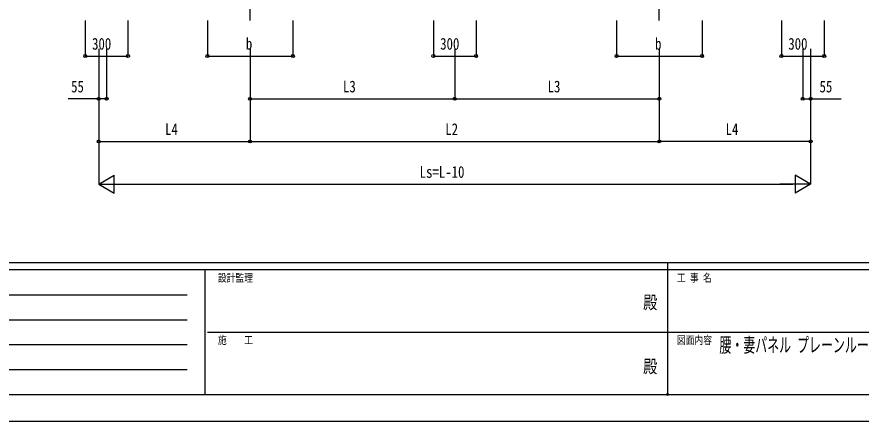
# Model space of a CAD drawing. Units: millimetres, scale not verified. Extents: x -10512 to 10512, y -7425 to 7425.
# Drawn here: x -4583 to 1347, y -7425 to -4585 of the extents above; entities that cross this region are included whole.
import ezdxf
from ezdxf.enums import TextEntityAlignment as Align

# ---------------------------------------------------------------- set-up
doc = ezdxf.new("R2010")
doc.units = ezdxf.units.MM
doc.header["$LTSCALE"] = 30
doc.header["$PDMODE"] = 32
doc.header["$PDSIZE"] = 15
for name, color, linetype in [('0-2_USER1', 3, 'Continuous'), ('0-4_YKK_12', 2, 'Continuous'), ('0-6_YKK_D', 6, 'Continuous'), ('0-7_YKK_ZWAK', 7, 'Continuous')]:
    doc.layers.add(name, color=color, linetype=linetype)
doc.styles.add('ＭＳ ゴシック', font='')
doc.styles.get('ＭＳ ゴシック').set_extended_font_data('MS Gothic')

msp = doc.modelspace()

# ---------------------------------------------------------------- linework, layer by layer
at = {"layer": '0-4_YKK_12'}
for p, q in [((-2944.5, -4610.3), (-2944.5, -1553.16)), ((-70.5, -4610.3), (-70.5, -1553.16))]:
    msp.add_line(p, q, dxfattribs=at)
at = {"layer": '0-6_YKK_D'}
for p, q in [((-4102.5, -4610.3), (-4102.5, -4861.3)), ((-3802.5, -4610.3), (-3802.5, -4861.3)), ((-3244.36, -4610.3), (-3244.36, -4861.3)), ((-2644.36, -4610.3), (-2644.36, -4861.3)), ((-1657.5, -4610.3), (-1657.5, -4861.3)), ((-1357.5, -4610.3), (-1357.5, -4861.3)), ((-370.36, -4610.17), (-370.36, -4861.3)), ((229.64, -4610.17), (229.64, -4861.3)), ((787.5, -4610.3), (787.5, -4861.3)), ((1087.5, -4610.3), (1087.5, -4861.3)), ((-4102.5, -4860.3), (-3802.5, -4860.3)), ((-4007.5, -4810.3), (-4007.5, -5461.3)), ((-4007.5, -4810.3), (-4007.5, -5761.3)), ((-4007.5, -4810.3), (-4007.5, -5161.3)), ((-3952.5, -4810.3), (-3952.5, -5161.3)), ((-3244.36, -4860.3), (-2644.36, -4860.3)), ((-2944.5, -4810.3), (-2944.5, -5461.3)), ((-2944.5, -4810.3), (-2944.5, -5461.3)), ((-2944.5, -4810.3), (-2944.5, -5161.3)), ((-1657.5, -4860.3), (-1357.5, -4860.3)), ((-1507.5, -4810.3), (-1507.5, -5161.3)), ((-1507.5, -4810.3), (-1507.5, -5161.3)), ((-370.36, -4860.3), (229.64, -4860.3)), ((-70.5, -4810.3), (-70.5, -5461.3)), ((-70.5, -4810.3), (-70.5, -5461.3)), ((-70.5, -4810.3), (-70.5, -5161.3)), ((787.5, -4860.3), (1087.5, -4860.3)), ((937.5, -4810.3), (937.5, -5161.3)), ((992.5, -4810.3), (992.5, -5461.3)), ((992.5, -4810.3), (992.5, -5761.3)), ((992.5, -4810.3), (992.5, -5161.3)), ((-2944.5, -5160.3), (-1507.5, -5160.3)), ((-1507.5, -5160.3), (-70.5, -5160.3)), ((-4007.5, -5460.3), (-2944.5, -5460.3)), ((-2944.5, -5460.3), (-70.5, -5460.3)), ((992.5, -5460.3), (-70.5, -5460.3)), ((-4007.5, -5760.3), (-3899.25, -5697.8)), ((-3899.25, -5822.8), (-3899.25, -5697.8)), ((992.5, -5760.3), (884.25, -5697.8)), ((884.25, -5697.8), (884.25, -5822.8)), ((-4007.5, -5760.3), (-3899.25, -5822.8)), ((-4007.5, -5760.3), (-3790.99, -5760.3)), ((-3882.5, -5760.3), (867.5, -5760.3)), ((992.5, -5760.3), (775.99, -5760.3)), ((992.5, -5760.3), (884.25, -5822.8))]:
    msp.add_line(p, q, dxfattribs=at)
for points in [[(-3952.5, -5160.3), (-4007.5, -5160.3), (-4222, -5160.3)], [(937.5, -5160.3), (992.5, -5160.3), (1207, -5160.3)]]:
    msp.add_lwpolyline(points, dxfattribs=at)
for centre in [(-4102.5, -4860.3), (-3802.5, -4860.3), (-3244.36, -4860.3), (-2644.36, -4860.3), (-1657.5, -4860.3), (-1357.5, -4860.3), (-370.36, -4860.3), (229.64, -4860.3), (787.5, -4860.3), (1087.5, -4860.3), (-4007.5, -5160.3), (-3952.5, -5160.3), (-2944.5, -5160.3), (-1507.5, -5160.3), (-1507.5, -5160.3), (-70.5, -5160.3), (937.5, -5160.3), (992.5, -5160.3), (-4007.5, -5460.3), (-2944.5, -5460.3), (-2944.5, -5460.3), (-70.5, -5460.3), (-70.5, -5460.3), (992.5, -5460.3)]:
    msp.add_circle(centre, 10.62, dxfattribs=at)
at = {"layer": '0-7_YKK_ZWAK'}
for p, q in [((9737.55, -6312.5), (-9762.45, -6312.5)), ((-12.45, -6312.5), (-12.45, -7237.5)), ((-3262.45, -6362.5), (-9762.45, -6362.5)), ((-3262.45, -6362.5), (-3262.45, -7237.5)), ((-12.45, -6362.5), (-3262.45, -6362.5)), ((3237.55, -6362.5), (-12.45, -6362.5)), ((-9656.2, -6537.5), (-3387.45, -6537.5)), ((-9656.2, -6712.5), (-3387.45, -6712.5)), ((-3243.7, -6800), (-12.45, -6800)), ((-12.45, -6800), (3237.55, -6800)), ((-9656.2, -6887.5), (-3387.45, -6887.5)), ((-9656.2, -7062.5), (-3387.45, -7062.5)), ((-9762.45, -7237.5), (-3262.45, -7237.5)), ((-3262.45, -7237.5), (-12.45, -7237.5)), ((-12.45, -7237.5), (3237.55, -7237.5))]:
    msp.add_line(p, q, dxfattribs=at)
msp.add_lwpolyline([(-10512.5, -7425), (10512.5, -7425), (10512.5, 7425), (-10512.5, 7425)], close=True, dxfattribs=at)
msp.add_point((-12.45, -7237.5), dxfattribs=at)

# ---------------------------------------------------------------- texts
at = {"layer": '0-2_USER1', "style": 'ＭＳ ゴシック', "width": 0.6}
msp.add_text('腰・妻パネル プレーンルーフ ミニ 横格子 600タイプ', height=102.6, dxfattribs=at).set_placement((351.52, -6972.08), align=Align.BOTTOM_LEFT)
at = {"layer": '0-6_YKK_D', "style": 'ＭＳ ゴシック', "width": 0.8}
for s, p in [('300', (-4054.5, -4840.3)), ('b', (-2974.36, -4840.3)), ('300', (-1609.5, -4840.3)), ('b', (-100.36, -4840.3)), ('300', (835.5, -4840.3)), ('55', (-4202, -5140.3)), ('L3', (-2292, -5140.3)), ('L3', (-855, -5140.3)), ('55', (1055, -5140.3)), ('L4', (-3542, -5440.3)), ('L2', (-1573.5, -5440.3)), ('L4', (395, -5440.3)), ('Ls=L-10', (-1753.5, -5740.3))]:
    msp.add_text(s, height=82.48, dxfattribs=at).set_placement(p, align=Align.BOTTOM_LEFT)
at = {"layer": '0-7_YKK_ZWAK', "style": 'ＭＳ ゴシック', "width": 0.8}
for s, height, p in [('設計監理', 54.99, (-3170.78, -6462.5)), ('工 事 名', 54.99, (53.17, -6462.5)), ('殿', 91.64, (-184.17, -6664.58)), ('施\u3000\u3000工', 54.99, (-3170.78, -6900)), ('図面内容', 54.99, (53.17, -6900)), ('殿', 91.64, (-184.17, -7114.58))]:
    msp.add_text(s, height=height, dxfattribs=at).set_placement(p, align=Align.BOTTOM_LEFT)

doc.saveas('drawing.dxf')
